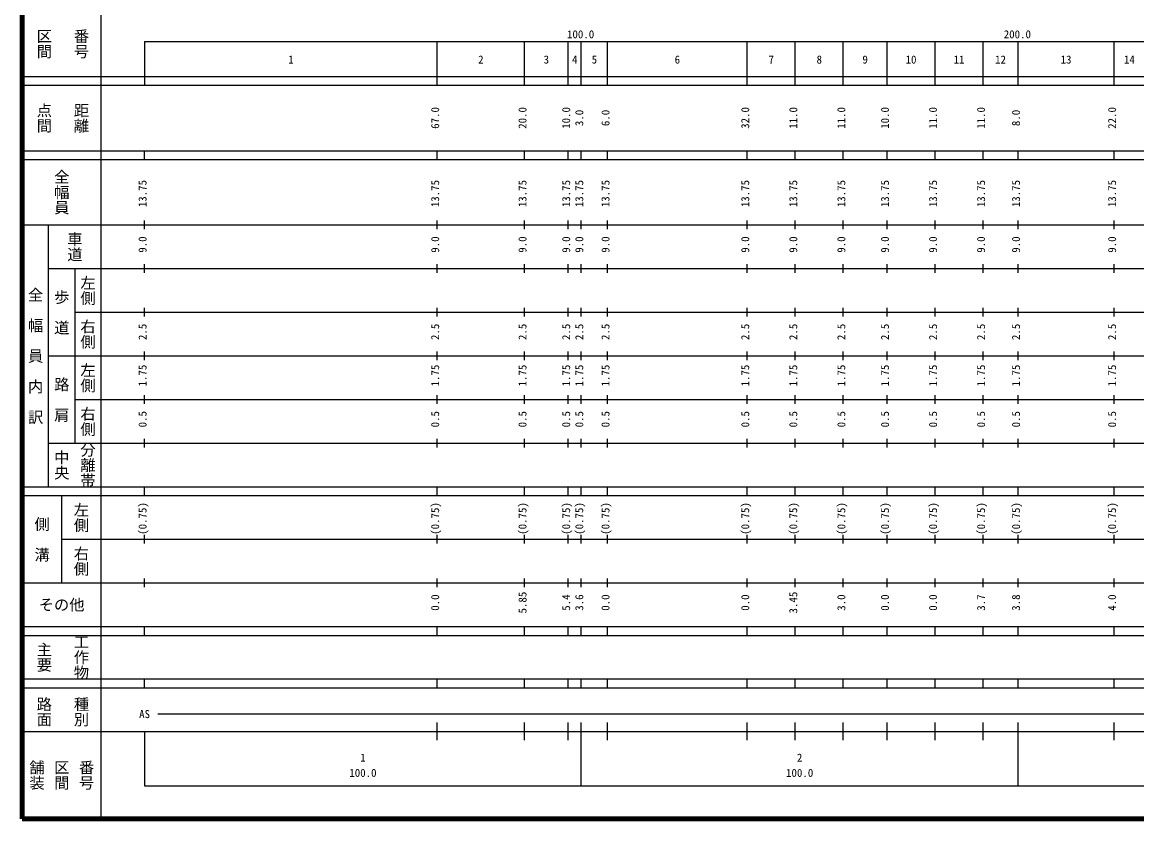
# Model space of a CAD drawing. Units: millimetres on the paper, enlarged 1000 times. Extents: x 40000 to 680000, y 20000 to 380000.
# Drawn here: x 40000 to 295178, y 20000 to 202409 of the extents above; entities that cross this region are included whole.
import ezdxf
from ezdxf.enums import TextEntityAlignment as Align

# ---------------------------------------------------------------- set-up
doc = ezdxf.new("R2010")
doc.units = ezdxf.units.MM
doc.header["$LTSCALE"] = 1000
doc.layers.add('M-TTL', color=2, linetype='Continuous', lineweight=140)
doc.layers.add('M-TTL-BAND', color=7, linetype='Continuous', lineweight=25)
doc.styles.add('@ＭＳ ゴシック', font='')
doc.styles.add('ＭＳ ゴシック', font='')
doc.styles.get('@ＭＳ ゴシック').set_extended_font_data('@MS Gothic')
doc.styles.get('ＭＳ ゴシック').set_extended_font_data('MS Gothic')

msp = doc.modelspace()

# ---------------------------------------------------------------- linework, layer by layer
at = {"layer": 'M-TTL'}
for p, q in [((40000, 380000), (40000, 20000)), ((40000, 20000), (680000, 20000))]:
    msp.add_line(p, q, dxfattribs=at)
at = {"layer": 'M-TTL-BAND'}
for p, q in [((58000, 370000), (58000, 20000)), ((68000, 198000), (579000, 198000)), ((68000, 198000), (68000, 188000)), ((135000, 188000), (135000, 198000)), ((155000, 188000), (155000, 198000)), ((165000, 188000), (165000, 198000)), ((168000, 188000), (168000, 198000)), ((174000, 188000), (174000, 198000)), ((206000, 188000), (206000, 198000)), ((217000, 188000), (217000, 198000)), ((228000, 188000), (228000, 198000)), ((238000, 188000), (238000, 198000)), ((249000, 188000), (249000, 198000)), ((260000, 188000), (260000, 198000)), ((268000, 188000), (268000, 198000)), ((290000, 188000), (290000, 198000)), ((40000, 190000), (579000, 190000)), ((40000, 188000), (579000, 188000)), ((40000, 173000), (579000, 173000)), ((40000, 171000), (579000, 171000)), ((68000, 171000), (68000, 173000)), ((135000, 171000), (135000, 173000)), ((155000, 171000), (155000, 173000)), ((165000, 171000), (165000, 173000)), ((168000, 171000), (168000, 173000)), ((174000, 171000), (174000, 173000)), ((206000, 171000), (206000, 173000)), ((217000, 171000), (217000, 173000)), ((228000, 171000), (228000, 173000)), ((238000, 171000), (238000, 173000)), ((249000, 171000), (249000, 173000)), ((260000, 171000), (260000, 173000)), ((268000, 171000), (268000, 173000)), ((290000, 171000), (290000, 173000)), ((40000, 156000), (579000, 156000)), ((46000, 96000), (46000, 156000)), ((68000, 155000), (68000, 157000)), ((135000, 155000), (135000, 157000)), ((155000, 155000), (155000, 157000)), ((165000, 155000), (165000, 157000)), ((168000, 155000), (168000, 157000)), ((174000, 155000), (174000, 157000)), ((206000, 155000), (206000, 157000)), ((217000, 155000), (217000, 157000)), ((228000, 155000), (228000, 157000)), ((238000, 155000), (238000, 157000)), ((249000, 155000), (249000, 157000)), ((260000, 155000), (260000, 157000)), ((268000, 155000), (268000, 157000)), ((290000, 155000), (290000, 157000)), ((46000, 146000), (579000, 146000)), ((52000, 146000), (52000, 106000)), ((68000, 145000), (68000, 147000)), ((135000, 145000), (135000, 147000)), ((155000, 145000), (155000, 147000)), ((165000, 145000), (165000, 147000)), ((168000, 145000), (168000, 147000)), ((174000, 145000), (174000, 147000)), ((206000, 145000), (206000, 147000)), ((217000, 145000), (217000, 147000)), ((228000, 145000), (228000, 147000)), ((238000, 145000), (238000, 147000)), ((249000, 145000), (249000, 147000)), ((260000, 145000), (260000, 147000)), ((268000, 145000), (268000, 147000)), ((290000, 145000), (290000, 147000)), ((52000, 136000), (579000, 136000)), ((68000, 135000), (68000, 137000)), ((135000, 135000), (135000, 137000)), ((155000, 135000), (155000, 137000)), ((165000, 135000), (165000, 137000)), ((168000, 135000), (168000, 137000)), ((174000, 135000), (174000, 137000)), ((206000, 135000), (206000, 137000)), ((217000, 135000), (217000, 137000)), ((228000, 135000), (228000, 137000)), ((238000, 135000), (238000, 137000)), ((249000, 135000), (249000, 137000)), ((260000, 135000), (260000, 137000)), ((268000, 135000), (268000, 137000)), ((290000, 135000), (290000, 137000)), ((46000, 126000), (579000, 126000)), ((68000, 125000), (68000, 127000)), ((135000, 125000), (135000, 127000)), ((155000, 125000), (155000, 127000)), ((165000, 125000), (165000, 127000)), ((168000, 125000), (168000, 127000)), ((174000, 125000), (174000, 127000)), ((206000, 125000), (206000, 127000)), ((217000, 125000), (217000, 127000)), ((228000, 125000), (228000, 127000)), ((238000, 125000), (238000, 127000)), ((249000, 125000), (249000, 127000)), ((260000, 125000), (260000, 127000)), ((268000, 125000), (268000, 127000)), ((290000, 125000), (290000, 127000)), ((52000, 116000), (579000, 116000)), ((68000, 115000), (68000, 117000)), ((135000, 115000), (135000, 117000)), ((155000, 115000), (155000, 117000)), ((165000, 115000), (165000, 117000)), ((168000, 115000), (168000, 117000)), ((174000, 115000), (174000, 117000)), ((206000, 115000), (206000, 117000)), ((217000, 115000), (217000, 117000)), ((228000, 115000), (228000, 117000)), ((238000, 115000), (238000, 117000)), ((249000, 115000), (249000, 117000)), ((260000, 115000), (260000, 117000)), ((268000, 115000), (268000, 117000)), ((290000, 115000), (290000, 117000)), ((46000, 106000), (579000, 106000)), ((68000, 105000), (68000, 107000)), ((135000, 105000), (135000, 107000)), ((155000, 105000), (155000, 107000)), ((165000, 105000), (165000, 107000)), ((168000, 105000), (168000, 107000)), ((174000, 105000), (174000, 107000)), ((206000, 105000), (206000, 107000)), ((217000, 105000), (217000, 107000)), ((228000, 105000), (228000, 107000)), ((238000, 105000), (238000, 107000)), ((249000, 105000), (249000, 107000)), ((260000, 105000), (260000, 107000)), ((268000, 105000), (268000, 107000)), ((290000, 105000), (290000, 107000)), ((40000, 96000), (579000, 96000)), ((68000, 94000), (68000, 96000)), ((135000, 94000), (135000, 96000)), ((155000, 94000), (155000, 96000)), ((165000, 94000), (165000, 96000)), ((168000, 94000), (168000, 96000)), ((174000, 94000), (174000, 96000)), ((206000, 94000), (206000, 96000)), ((217000, 94000), (217000, 96000)), ((228000, 94000), (228000, 96000)), ((238000, 94000), (238000, 96000)), ((249000, 94000), (249000, 96000)), ((260000, 94000), (260000, 96000)), ((268000, 94000), (268000, 96000)), ((290000, 94000), (290000, 96000)), ((40000, 94000), (579000, 94000)), ((49000, 94000), (49000, 74000)), ((68000, 83000), (68000, 85000)), ((135000, 83000), (135000, 85000)), ((155000, 83000), (155000, 85000)), ((165000, 83000), (165000, 85000)), ((168000, 83000), (168000, 85000)), ((174000, 83000), (174000, 85000)), ((206000, 83000), (206000, 85000)), ((217000, 83000), (217000, 85000)), ((228000, 83000), (228000, 85000)), ((238000, 83000), (238000, 85000)), ((249000, 83000), (249000, 85000)), ((260000, 83000), (260000, 85000)), ((268000, 83000), (268000, 85000)), ((290000, 83000), (290000, 85000)), ((49000, 84000), (579000, 84000)), ((68000, 73000), (68000, 75000)), ((135000, 73000), (135000, 75000)), ((155000, 73000), (155000, 75000)), ((165000, 73000), (165000, 75000)), ((168000, 73000), (168000, 75000)), ((174000, 73000), (174000, 75000)), ((206000, 73000), (206000, 75000)), ((217000, 73000), (217000, 75000)), ((228000, 73000), (228000, 75000)), ((238000, 73000), (238000, 75000)), ((249000, 73000), (249000, 75000)), ((260000, 73000), (260000, 75000)), ((268000, 73000), (268000, 75000)), ((290000, 73000), (290000, 75000)), ((40000, 74000), (579000, 74000)), ((40000, 64000), (579000, 64000)), ((68000, 62000), (68000, 64000)), ((135000, 62000), (135000, 64000)), ((155000, 62000), (155000, 64000)), ((165000, 62000), (165000, 64000)), ((168000, 62000), (168000, 64000)), ((174000, 62000), (174000, 64000)), ((206000, 62000), (206000, 64000)), ((217000, 62000), (217000, 64000)), ((228000, 62000), (228000, 64000)), ((238000, 62000), (238000, 64000)), ((249000, 62000), (249000, 64000)), ((260000, 62000), (260000, 64000)), ((268000, 62000), (268000, 64000)), ((290000, 62000), (290000, 64000)), ((40000, 62000), (579000, 62000)), ((40000, 52000), (579000, 52000)), ((68000, 50000), (68000, 52000)), ((135000, 50000), (135000, 52000)), ((155000, 50000), (155000, 52000)), ((165000, 50000), (165000, 52000)), ((168000, 50000), (168000, 52000)), ((174000, 50000), (174000, 52000)), ((206000, 50000), (206000, 52000)), ((217000, 50000), (217000, 52000)), ((228000, 50000), (228000, 52000)), ((238000, 50000), (238000, 52000)), ((249000, 50000), (249000, 52000)), ((260000, 50000), (260000, 52000)), ((268000, 50000), (268000, 52000)), ((290000, 50000), (290000, 52000)), ((40000, 50000), (579000, 50000)), ((71000, 44000), (565000, 44000)), ((135000, 38000), (135000, 42000)), ((155000, 38000), (155000, 42000)), ((165000, 38000), (165000, 42000)), ((168000, 27500), (168000, 42000)), ((174000, 38000), (174000, 42000)), ((206000, 38000), (206000, 42000)), ((217000, 38000), (217000, 42000)), ((228000, 38000), (228000, 42000)), ((238000, 38000), (238000, 42000)), ((249000, 38000), (249000, 42000)), ((260000, 38000), (260000, 42000)), ((268000, 27500), (268000, 42000)), ((290000, 38000), (290000, 42000)), ((40000, 40000), (579000, 40000)), ((68000, 40000), (68000, 27500)), ((68000, 27500), (579000, 27500))]:
    msp.add_line(p, q, dxfattribs=at)

# ---------------------------------------------------------------- texts
at = {"layer": 'M-TTL-BAND', "style": '@ＭＳ ゴシック'}
for s, p in [('区間', (45000, 197500)), ('番号', (53500, 197500)), ('点間', (45000, 180500)), ('距離', (53500, 180500)), ('全幅員', (49000, 163500)), ('車道', (52000, 151000)), ('左側', (55000, 141000)), ('全\u3000幅\u3000員\u3000内\u3000訳', (43000, 126000)), ('歩\u3000道', (49000, 136000)), ('右側', (55000, 131000)), ('左側', (55000, 121000)), ('路\u3000肩', (49000, 116000)), ('右側', (55000, 111000)), ('分離帯', (55000, 101000)), ('中央', (49000, 101000)), ('左側', (53500, 89000)), ('側\u3000溝', (44500, 84000)), ('右側', (53500, 79000)), ('工作物', (53500, 57000)), ('主要', (45000, 57000)), ('路面', (45000, 44500)), ('種別', (53500, 44500)), ('舗装', (43333, 30000)), ('番号', (54667, 30000)), ('区間', (49000, 30000))]:
    msp.add_text(s, height=2566, rotation=270, dxfattribs=at).set_placement(p, align=Align.MIDDLE_CENTER)
at = {"layer": 'M-TTL-BAND', "style": 'ＭＳ ゴシック'}
for s, p in [('100.0', (167844, 198195)), ('200.0', (267844, 198195)), ('1', (101500, 192405)), ('2', (145000, 192405)), ('3', (160000, 192405)), ('4', (166500, 192405)), ('5', (171000, 192405)), ('6', (190000, 192405)), ('7', (211500, 192405)), ('8', (222500, 192405)), ('9', (233000, 192405)), ('10', (243500, 192405)), ('11', (254500, 192405)), ('12', (264000, 192405)), ('13', (279000, 192405)), ('14', (293500, 192405)), ('AS', (68000, 42500)), ('1', (118000, 32523)), ('2', (218000, 32523)), ('100.0', (118000, 29033)), ('100.0', (218000, 29033))]:
    msp.add_text(s, height=1833, dxfattribs=at).set_placement(p, align=Align.BOTTOM_CENTER)
for s, p in [('67.0', (136000, 180500)), ('20.0', (156000, 180500)), ('10.0', (166000, 180500)), ('3.0', (169000, 180500)), ('6.0', (175000, 180500)), ('32.0', (207000, 180500)), ('11.0', (218000, 180500)), ('11.0', (229000, 180500)), ('10.0', (239000, 180500)), ('11.0', (250000, 180500)), ('11.0', (261000, 180500)), ('8.0', (269000, 180500)), ('22.0', (291000, 180500)), ('13.75', (69000, 163174)), ('13.75', (136000, 163174)), ('13.75', (156000, 163174)), ('13.75', (166000, 163174)), ('13.75', (169000, 163174)), ('13.75', (175000, 163174)), ('13.75', (207000, 163174)), ('13.75', (218000, 163174)), ('13.75', (229000, 163174)), ('13.75', (239000, 163174)), ('13.75', (250000, 163174)), ('13.75', (261000, 163174)), ('13.75', (269000, 163174)), ('13.75', (291000, 163174)), ('9.0', (69000, 151500)), ('9.0', (136000, 151500)), ('9.0', (156000, 151500)), ('9.0', (166000, 151500)), ('9.0', (169000, 151500)), ('9.0', (175000, 151500)), ('9.0', (207000, 151500)), ('9.0', (218000, 151500)), ('9.0', (229000, 151500)), ('9.0', (239000, 151500)), ('9.0', (250000, 151500)), ('9.0', (261000, 151500)), ('9.0', (269000, 151500)), ('9.0', (291000, 151500)), ('2.5', (69000, 131500)), ('2.5', (136000, 131500)), ('2.5', (156000, 131500)), ('2.5', (166000, 131500)), ('2.5', (169000, 131500)), ('2.5', (175000, 131500)), ('2.5', (207000, 131500)), ('2.5', (218000, 131500)), ('2.5', (229000, 131500)), ('2.5', (239000, 131500)), ('2.5', (250000, 131500)), ('2.5', (261000, 131500)), ('2.5', (269000, 131500)), ('2.5', (291000, 131500)), ('1.75', (69000, 121500)), ('1.75', (136000, 121500)), ('1.75', (156000, 121500)), ('1.75', (166000, 121500)), ('1.75', (169000, 121500)), ('1.75', (175000, 121500)), ('1.75', (207000, 121500)), ('1.75', (218000, 121500)), ('1.75', (229000, 121500)), ('1.75', (239000, 121500)), ('1.75', (250000, 121500)), ('1.75', (261000, 121500)), ('1.75', (269000, 121500)), ('1.75', (291000, 121500)), ('0.5', (69000, 111500)), ('0.5', (136000, 111500)), ('0.5', (156000, 111500)), ('0.5', (166000, 111500)), ('0.5', (169000, 111500)), ('0.5', (175000, 111500)), ('0.5', (207000, 111500)), ('0.5', (218000, 111500)), ('0.5', (229000, 111500)), ('0.5', (239000, 111500)), ('0.5', (250000, 111500)), ('0.5', (261000, 111500)), ('0.5', (269000, 111500)), ('0.5', (291000, 111500)), ('(0.75)', (69000, 88764)), ('(0.75)', (136000, 88764)), ('(0.75)', (156000, 88764)), ('(0.75)', (166000, 88764)), ('(0.75)', (169000, 88764)), ('(0.75)', (175000, 88764)), ('(0.75)', (207000, 88764)), ('(0.75)', (218000, 88764)), ('(0.75)', (229000, 88764)), ('(0.75)', (239000, 88764)), ('(0.75)', (250000, 88764)), ('(0.75)', (261000, 88764)), ('(0.75)', (269000, 88764)), ('(0.75)', (291000, 88764)), ('5.85', (156000, 69500)), ('3.45', (218000, 69500)), ('0.0', (136000, 69500)), ('5.4', (166000, 69500)), ('3.6', (169000, 69500)), ('0.0', (175000, 69500)), ('0.0', (207000, 69500)), ('3.0', (229000, 69500)), ('0.0', (239000, 69500)), ('0.0', (250000, 69500)), ('3.7', (261000, 69500)), ('3.8', (269000, 69500)), ('4.0', (291000, 69500))]:
    msp.add_text(s, height=1833, rotation=90, dxfattribs=at).set_placement(p, align=Align.BOTTOM_CENTER)
msp.add_text('その他', height=2566, dxfattribs=at).set_placement((49000, 69000), align=Align.MIDDLE_CENTER)

doc.saveas('drawing.dxf')
